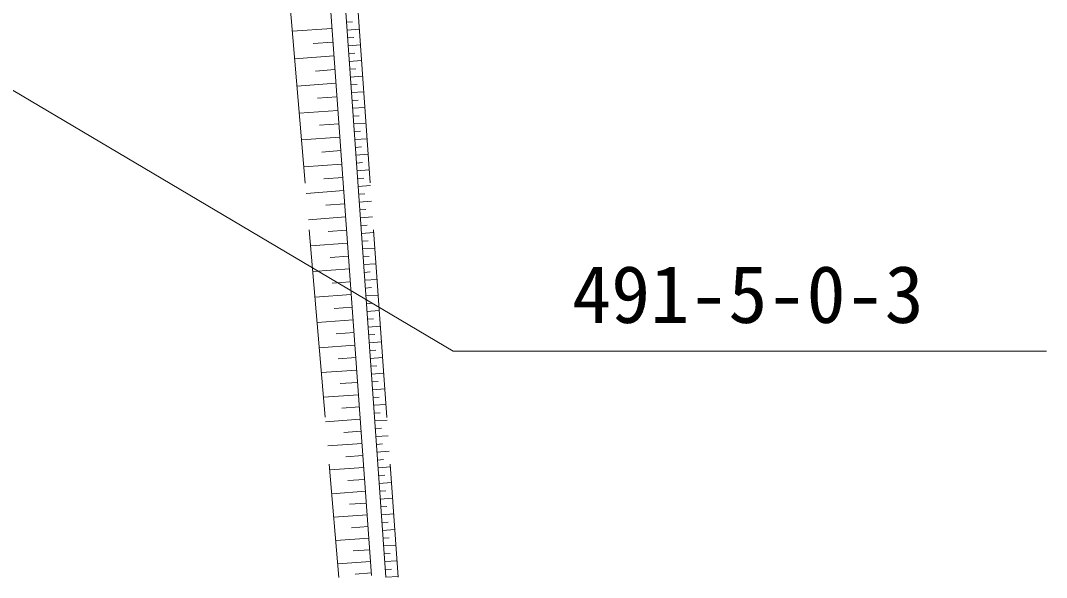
# Model space of a CAD drawing. Units: millimetres, scale not verified. Extents: x 39999 to 679983, y 20000 to 379991.
# Drawn here: x 296534 to 329273, y 230413 to 248182 of the extents above; entities that cross this region are included whole.
import ezdxf
from ezdxf.enums import TextEntityAlignment as Align

# ---------------------------------------------------------------- set-up
doc = ezdxf.new("R2010")
doc.units = ezdxf.units.MM
doc.header["$LTSCALE"] = 999.975
doc.linetypes.add('DASHED', pattern=[7.5, 6, -1.5])
doc.layers.add('M-BGD', color=7, linetype='Continuous', lineweight=13)
doc.layers.add('M-BMK-SRVR', color=3, linetype='Continuous', lineweight=13)
doc.styles.add('ＭＳ ゴシック', font='')
doc.styles.get('ＭＳ ゴシック').set_extended_font_data('MS Gothic')

msp = doc.modelspace()

# ---------------------------------------------------------------- linework, layer by layer
at = {"layer": 'M-BGD'}
for p, q in [((306345.8, 249695.5), (307737.3, 230472.4)), ((308191.2, 230420), (306851.4, 249301.8)), ((306473.5, 247931.1), (305205.1, 247839.3)), ((306934.9, 248125), (307130.5, 248138.9)), ((306952.6, 247875.6), (307343.7, 247903.4)), ((306970.3, 247626.3), (307165.9, 247640.2)), ((306505.4, 247491.2), (305874, 247445.5)), ((306988, 247376.9), (307379.2, 247404.7)), ((306537.2, 247051.2), (305280.3, 246960.2)), ((307005.7, 247127.5), (307201.3, 247141.4)), ((307023.4, 246878.2), (307414.6, 246905.9)), ((306568.8, 246615.3), (305943.2, 246570)), ((307041.1, 246628.8), (307236.7, 246642.7)), ((307058.8, 246379.4), (307450, 246407.2)), ((306600.3, 246179.4), (305354.8, 246089.2)), ((307076.5, 246130.1), (307272.1, 246144)), ((307094.2, 245880.7), (307485.4, 245908.5)), ((306631.6, 245747.4), (306011.7, 245702.5)), ((307111.9, 245631.3), (307307.5, 245645.2)), ((306662.9, 245315.4), (305428.7, 245226.1)), ((307129.6, 245382), (307520.9, 245409.7)), ((306693.9, 244887.4), (306079.6, 244842.9)), ((307147.3, 245132.6), (307342.9, 245146.5)), ((307165, 244883.2), (307556.3, 244911)), ((307182.6, 244633.9), (307378.3, 244647.8)), ((306724.8, 244459.4), (305501.9, 244370.8)), ((307200.3, 244384.5), (307591.7, 244412.3)), ((306755.8, 244031.3), (306147.1, 243987.3)), ((307218, 244135.1), (307413.7, 244149)), ((307235.7, 243885.8), (307627.1, 243913.5)), ((306786.8, 243603.3), (305575.1, 243515.6)), ((307253.4, 243636.4), (307449.1, 243650.3)), ((307271.1, 243387), (307662.6, 243414.8)), ((306817.5, 243179.2), (306214.4, 243135.5)), ((307288.8, 243137.7), (307484.5, 243151.6)), ((306848.2, 242755.1), (305647.6, 242668.1)), ((307306.5, 242888.3), (307698, 242916.1)), ((307324.2, 242638.9), (307520, 242652.8)), ((306878.6, 242334.8), (306281.1, 242291.6)), ((307341.9, 242389.6), (307733.4, 242417.4)), ((307359.6, 242140.2), (307555.4, 242154.1)), ((306909, 241914.6), (305719.4, 241828.5)), ((307377.3, 241890.8), (307768.8, 241918.6)), ((307395, 241641.5), (307590.8, 241655.4)), ((306939.2, 241498.2), (306347.1, 241455.4)), ((307412.7, 241392.1), (307804.3, 241419.9)), ((306969.3, 241081.9), (305790.6, 240996.6)), ((307430.4, 241142.7), (307626.2, 241156.6)), ((306999.2, 240669.3), (306412.5, 240626.9)), ((307448, 240893.4), (307839.7, 240921.2)), ((307465.7, 240644), (307661.6, 240657.9)), ((307483.4, 240394.6), (307875.1, 240422.4)), ((307029.1, 240256.8), (305861.2, 240172.3)), ((307501.1, 240145.3), (307697, 240159.2)), ((307058.6, 239848), (306477.4, 239806)), ((307518.8, 239895.9), (307910.6, 239923.7)), ((307536.5, 239646.5), (307732.4, 239660.4)), ((307088.2, 239439.3), (305931.1, 239355.5)), ((307554.2, 239397.2), (307946, 239425)), ((307117.6, 239034.3), (306541.6, 238992.6)), ((307571.9, 239147.8), (307767.8, 239161.7)), ((307589.6, 238898.4), (307981.4, 238926.2)), ((307146.9, 238629.3), (306000.3, 238546.3)), ((307607.3, 238649.1), (307803.2, 238663)), ((307625, 238399.7), (308016.8, 238427.5)), ((307175.9, 238228), (306605.3, 238186.6)), ((307642.7, 238150.3), (307838.6, 238164.2)), ((307205, 237826.7), (306068.9, 237744.4)), ((307660.4, 237901), (308052.3, 237928.8)), ((307233.7, 237429.1), (306668.3, 237388.1)), ((307678.1, 237651.6), (307874, 237665.5)), ((307695.7, 237402.2), (308087.7, 237430)), ((307262.5, 237031.4), (306136.9, 236950)), ((307713.4, 237152.9), (307909.4, 237166.8)), ((307731.1, 236903.5), (308123.1, 236931.3)), ((307291, 236637.5), (306730.8, 236596.9)), ((307748.8, 236654.1), (307944.8, 236668)), ((307766.5, 236404.8), (308158.5, 236432.6)), ((307319.6, 236243.5), (306204.3, 236162.8)), ((307784.2, 236155.4), (307980.2, 236169.3)), ((307347.8, 235853.2), (306792.7, 235813)), ((307801.9, 235906), (308194, 235933.9)), ((307376.1, 235462.8), (306271, 235382.8)), ((307819.6, 235656.7), (308015.6, 235670.6)), ((307837.3, 235407.3), (308229.4, 235435.1)), ((307404.1, 235076), (306854.1, 235036.2)), ((307855, 235157.9), (308051, 235171.8)), ((307872.7, 234908.6), (308264.8, 234936.4)), ((307432.1, 234689.3), (306337.2, 234610)), ((307890.4, 234659.2), (308086.5, 234673.1)), ((307908.1, 234409.8), (308300.2, 234437.7)), ((307459.8, 234306.1), (306914.9, 234266.6)), ((307925.8, 234160.5), (308121.9, 234174.4)), ((307487.6, 233922.8), (306402.7, 233844.3)), ((307943.5, 233911.1), (308335.7, 233938.9)), ((307515, 233543.1), (306975.1, 233504)), ((307961.1, 233661.7), (308157.3, 233675.6)), ((307978.8, 233412.4), (308371.1, 233440.2)), ((307542.5, 233163.4), (306467.6, 233085.6)), ((307996.5, 233163), (308192.7, 233176.9)), ((307569.8, 232787.2), (307034.8, 232748.5)), ((308014.2, 232913.6), (308406.5, 232941.5)), ((308031.9, 232664.3), (308228.1, 232678.2)), ((307597, 232411), (306531.9, 232333.9)), ((308049.6, 232414.9), (308442, 232442.7)), ((308067.3, 232165.5), (308263.5, 232179.5)), ((307624, 232038.2), (307093.9, 231999.9)), ((308085, 231916.2), (308477.4, 231944)), ((307651, 231665.5), (306595.7, 231589.1)), ((308102.7, 231666.8), (308298.9, 231680.7)), ((307677.7, 231296.1), (307152.5, 231258.1)), ((308120.4, 231417.4), (308512.8, 231445.3)), ((308138.1, 231168.1), (308334.3, 231182)), ((307704.4, 230926.8), (306658.8, 230851.1)), ((308155.8, 230918.7), (308548.2, 230946.5)), ((307730.9, 230560.8), (307210.5, 230523.1)), ((308173.5, 230669.3), (308369.7, 230683.3)), ((308191.2, 230420), (308583.7, 230447.8))]:
    msp.add_line(p, q, dxfattribs=at)
at = {"layer": 'M-BGD', "linetype": 'DASHED'}
for p, q in [((305108, 248973.6), (306696.3, 230413.1)), ((307266.9, 248985.3), (308585.5, 230421.3))]:
    msp.add_line(p, q, dxfattribs=at)
at = {"layer": 'M-BGD'}
msp.add_lwpolyline([(295141.4, 246633.6), (310336.9, 237633.2), (329273.2, 237633.2)], dxfattribs=at)

# ---------------------------------------------------------------- texts
at = {"layer": 'M-BMK-SRVR', "style": 'ＭＳ ゴシック'}
msp.add_text('491-5-0-3', height=1833, dxfattribs=at).set_placement((319745.4, 237983.8), align=Align.BOTTOM_CENTER)

doc.saveas('drawing.dxf')
